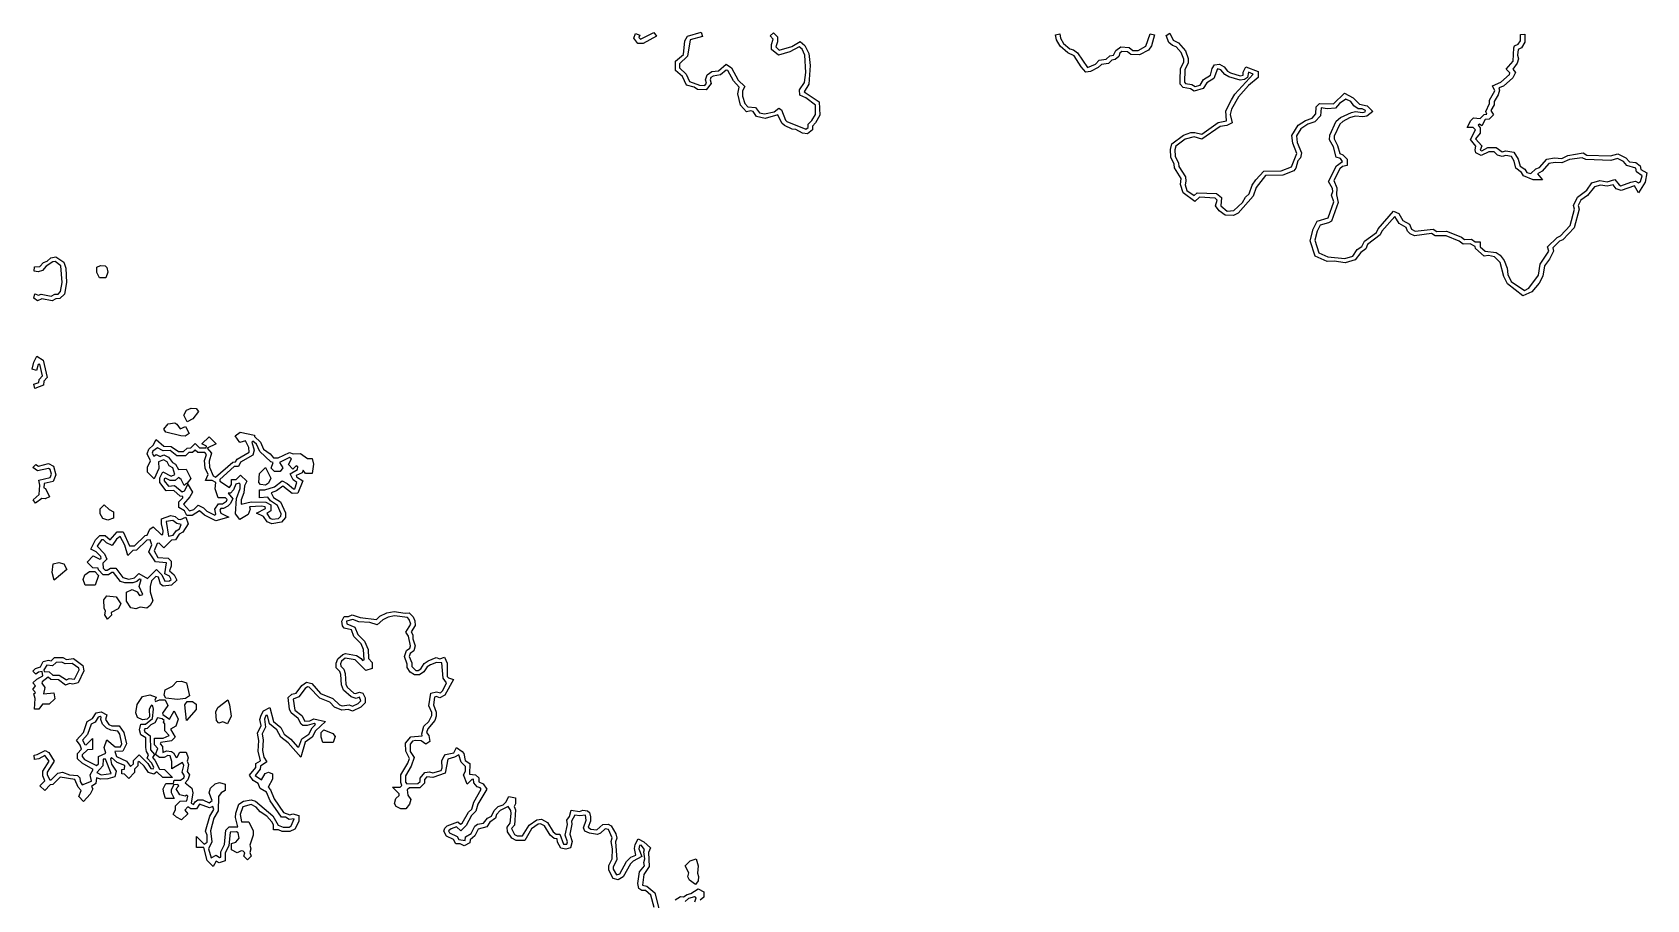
# Model space of a CAD drawing. Header units: metres. Extents: x 0 to 221, y 0 to 239.
# Drawn here: x -0.3 to 221, y 120.4 to 239.3 of the extents above; entities that cross this region are included whole.
import ezdxf

# ---------------------------------------------------------------- set-up
doc = ezdxf.new("R2010")
doc.units = ezdxf.units.M
doc.layers.add('contours', color=7, linetype='Continuous')

msp = doc.modelspace()

# ---------------------------------------------------------------- linework, layer by layer
at = {"layer": 'contours'}
for points in [[(82.13, 238.47), (82.39, 239.11), (82.95, 238.89), (82.84, 238.57), (83.06, 238.34), (84.91, 239.24), (85.27, 238.76), (83.44, 237.74), (82.72, 237.74), (82.13, 238.47)], [(87.84, 235.33), (88.96, 236.24), (89.16, 238.1), (89.49, 238.76), (91.39, 239.28), (91.58, 238.72), (89.85, 238.24), (89.52, 236), (88.41, 234.96), (88.42, 234.41), (89.34, 233.53), (89.77, 232.56), (91.16, 232.02), (91.86, 232), (92.09, 232.33), (91.96, 232.77), (92.18, 233.44), (92.83, 233.92), (93.74, 234.01), (94.8, 234.92), (95.55, 234.42), (96.47, 232.74), (97.35, 231.87), (97.04, 231.24), (97.04, 230.51), (97.37, 229.53), (97.78, 229.09), (98.82, 228.97), (99.38, 228.23), (100.05, 228.1), (101.36, 228.4), (102.04, 228.89), (102.4, 228.65), (102.92, 227.24), (103.13, 227.05), (105.74, 225.99), (106.02, 226.22), (106.03, 226.67), (106.54, 227.18), (107.03, 228.03), (107.04, 229.31), (105.72, 230.31), (104.92, 230.67), (104.87, 231.41), (105.54, 232.4), (105.72, 233.77), (105.57, 236.17), (105.23, 236.96), (104.82, 237.29), (103.55, 236.61), (101.98, 236.15), (101, 236.94), (101, 237.63), (101.24, 238.35), (100.85, 238.79), (101.27, 239.21), (101.84, 238.65), (101.84, 237.97), (101.6, 237.29), (102.05, 236.84), (103.78, 237.35), (104.94, 238), (105.59, 237.48), (106.13, 236.4), (106.32, 234.71), (106.15, 232.19), (105.5, 231.12), (107.54, 229.77), (107.63, 227.92), (107.06, 226.86), (106.65, 226.43), (106.63, 225.93), (105.94, 225.36), (105.28, 225.44), (104.34, 225.97), (103.85, 226.01), (102.81, 226.53), (102.44, 226.84), (101.89, 227.95), (100.13, 227.49), (98.94, 227.74), (98.52, 228.42), (98.18, 228.51), (97.59, 228.36), (96.78, 229.3), (96.39, 230.86), (96.58, 231.77), (95.82, 232.62), (95.05, 234.03), (94.82, 234.08), (94.02, 233.46), (93, 233.29), (92.72, 233.09), (92.6, 232.77), (92.77, 232.25), (92.07, 231.4), (90.88, 231.45), (90.41, 231.75), (89.36, 232.04), (88.82, 233.23), (87.85, 234.03), (87.84, 235.33)], [(139.93, 238.95), (140.52, 239.05), (140.62, 238.46), (141.05, 237.75), (141.88, 237.02), (142.38, 236.88), (142.96, 236.45), (144.3, 234.46), (145.42, 234.93), (145.94, 235.45), (146.88, 235.58), (147.38, 236.05), (147.89, 236.14), (148.21, 236.78), (148.87, 237.27), (150.03, 237.19), (150.53, 236.8), (151.26, 236.79), (152.3, 237.37), (152.93, 239.08), (153.51, 238.92), (153.07, 237.45), (152.66, 236.84), (151.45, 236.19), (150.28, 236.22), (149.8, 236.59), (149.04, 236.64), (148.75, 236.42), (148.62, 235.96), (148.12, 235.55), (147.65, 235.47), (147.18, 235), (146.25, 234.89), (145.78, 234.44), (144.74, 233.92), (144.1, 233.82), (143.43, 234.53), (142.49, 236.05), (141.64, 236.45), (140.58, 237.38), (140.05, 238.25), (139.93, 238.95)], [(155.09, 238.83), (155.59, 239.17), (156.05, 238.19), (156.78, 237.83), (157.73, 236.74), (158.12, 235.71), (158.12, 235.1), (157.68, 234.15), (157.61, 232.47), (157.77, 232.26), (158.63, 232.11), (159.09, 231.84), (159.75, 232.05), (160.23, 232.8), (161.18, 233.4), (161.39, 234.32), (161.72, 234.81), (162.42, 234.9), (163.06, 234.55), (163.52, 233.97), (163.9, 233.74), (165.24, 233.32), (165.63, 233.43), (165.66, 233.8), (166.04, 234.56), (167.7, 233.92), (167.7, 233.08), (166.4, 232), (165.01, 230.45), (164.05, 228.77), (163.86, 228.04), (164.15, 226.87), (163.41, 226.49), (162.52, 226.36), (159.99, 224.63), (158.95, 224.94), (157.69, 224.62), (156.43, 223.7), (156.28, 223.16), (156.33, 222.32), (156.8, 221.36), (156.83, 220.88), (157.73, 219.46), (157.81, 218.87), (157.7, 218.38), (157.95, 217.62), (158.94, 216.92), (159.37, 217.27), (161.99, 217.18), (162.67, 216.63), (162.58, 215.51), (163.48, 214.78), (164.38, 214.84), (165.54, 215.97), (165.96, 216.68), (166.48, 217.13), (166.89, 218.32), (167.39, 219.06), (168.47, 220.24), (170.87, 220.28), (172.27, 220.85), (173, 222.66), (172.46, 224.09), (172.3, 225.16), (173.21, 226.55), (174.19, 227.19), (175.1, 227.53), (175.62, 228.09), (175.67, 229.07), (176.12, 229.52), (178.01, 229.46), (179.54, 230.95), (180.74, 230.31), (181.59, 229.42), (182.64, 229.2), (183.41, 228.44), (182.61, 227.8), (182.03, 227.68), (181.01, 227.79), (180.23, 227.57), (179.29, 227.08), (178.88, 226.69), (178.13, 225.07), (178.11, 224.69), (178.6, 223.78), (178.88, 222.68), (179.29, 222.5), (179.91, 221.88), (179.91, 221.04), (179.26, 220.88), (178.88, 220.59), (178.06, 218.98), (178.47, 217.99), (178.43, 216.99), (178.69, 215.97), (177.75, 213.42), (177.34, 213.16), (176.21, 212.85), (175.81, 212.05), (175.49, 210.8), (176.04, 209.08), (177.27, 208.49), (179.57, 208.28), (180.68, 208.6), (181.29, 209.51), (181.92, 209.95), (182.28, 210.65), (183.93, 211.86), (184.14, 212.34), (186.25, 214.77), (186.99, 214.43), (187.51, 213.5), (188.43, 212.97), (188.72, 212.32), (189.24, 212.01), (191.67, 212.32), (192.17, 212), (193.53, 212.01), (194.09, 211.82), (195.56, 211.2), (195.99, 210.87), (196.95, 210.95), (197.45, 210.57), (198.11, 210.56), (198.13, 209.9), (198.82, 209.27), (200.32, 209.11), (200.89, 208.73), (201.44, 208), (201.81, 206.98), (201.92, 206.09), (202.39, 205.15), (204.19, 203.88), (204.82, 204.2), (206.11, 206), (206.36, 207.49), (207.53, 209.3), (207.37, 209.86), (208.66, 211.16), (209.16, 211.38), (210.47, 212.82), (211.05, 215.03), (210.9, 215.55), (211.46, 216.69), (212.73, 217.63), (213.43, 218.67), (214.54, 218.95), (215.55, 218.8), (216.59, 219.12), (217.16, 218.36), (217.42, 218.26), (218.8, 218.75), (219.42, 218.88), (219.85, 218.64), (220.09, 218.84), (220.31, 219.6), (219.57, 220.15), (219.45, 220.67), (218.23, 221.02), (217.77, 221.58), (216.96, 221.98), (216.02, 221.72), (212.59, 221.87), (212.1, 222.1), (210.38, 221.84), (209.33, 221.38), (208.4, 221.46), (207.54, 221.31), (206.62, 220.27), (205.97, 219.9), (206.68, 219.06), (205.39, 219.06), (204.05, 219.62), (203.81, 220.09), (203.04, 220.65), (202.8, 221.63), (202.43, 222.26), (201.65, 222.4), (201.16, 222.24), (200.52, 222.45), (200.03, 222.89), (199.34, 222.89), (198.27, 222.39), (197.55, 222.75), (197.44, 223.19), (197.54, 223.69), (196.81, 224.58), (197.5, 225.93), (197.19, 226.24), (196.37, 226.25), (196.84, 227.2), (197.21, 227.57), (198.13, 227.47), (198.67, 228), (199.06, 228.07), (198.92, 228.42), (199.42, 229.51), (199.43, 229.99), (200.12, 231.26), (199.8, 231.95), (200.96, 232.44), (202.14, 233.49), (202.18, 233.73), (201.7, 234.21), (202.65, 235.31), (202.74, 237.15), (202.84, 237.43), (203.33, 237.64), (203.66, 238.13), (203.64, 238.97), (204.24, 239.03), (204.26, 237.94), (203.78, 237.17), (203.32, 236.92), (203.26, 236.16), (203.39, 235.64), (203.19, 235.04), (202.61, 234.23), (202.96, 233.79), (202.59, 233.05), (201.35, 231.91), (200.68, 231.69), (200.76, 231.37), (200.6, 230.73), (200.04, 229.82), (200.03, 229.33), (199.6, 228.56), (199.95, 227.95), (199.36, 227.36), (198.82, 227.35), (198.36, 226.46), (198.02, 226.67), (197.85, 226.57), (198.11, 226.19), (198.11, 225.46), (197.51, 224.7), (198.36, 223.71), (198.11, 223.15), (198.37, 223.06), (199.16, 223.49), (200.33, 223.49), (201.13, 222.88), (201.63, 223.03), (202.76, 222.84), (203.35, 221.88), (203.62, 220.92), (204.26, 220.54), (204.53, 220.05), (205.08, 219.94), (205.78, 220.58), (206.24, 220.77), (207.27, 221.89), (208.31, 222.06), (209.3, 222), (210.16, 222.4), (212.23, 222.75), (212.74, 222.46), (215.98, 222.34), (216.99, 222.64), (218.1, 222.09), (218.61, 221.53), (219.47, 221.45), (220.04, 220.96), (220.16, 220.47), (220.95, 220.03), (220.76, 218.76), (219.84, 217.26), (219.27, 218.23), (217.47, 217.6), (216.77, 217.84), (216.36, 218.38), (215.53, 218.18), (214.6, 218.34), (213.78, 218.11), (212.85, 216.9), (211.94, 216.29), (211.57, 215.56), (211.7, 215.05), (211.01, 212.5), (209.48, 210.85), (208.99, 210.64), (208.09, 209.73), (208.19, 209.28), (207.64, 208.17), (206.94, 207.29), (206.73, 205.87), (206.2, 204.92), (205.19, 203.7), (203.99, 203.18), (201.86, 204.83), (201.36, 205.83), (200.88, 207.73), (200.1, 208.53), (199.27, 208.68), (198.68, 208.61), (197.51, 209.66), (197.45, 209.93), (196.78, 210.31), (195.8, 210.24), (195.27, 210.66), (193.49, 211.38), (191.97, 211.4), (191.45, 211.72), (189.12, 211.4), (188.54, 211.65), (188.17, 212.02), (188, 212.51), (187.04, 213.09), (186.43, 214.02), (184.67, 212.04), (184.44, 211.53), (182.68, 210.19), (182.46, 209.61), (181.77, 209.1), (181.02, 208.09), (179.64, 207.68), (178.12, 207.9), (177.15, 207.87), (175.52, 208.59), (174.84, 210.72), (175.26, 212.29), (175.81, 213.39), (177.28, 213.86), (178.06, 216.06), (177.74, 216.94), (177.92, 217.45), (177.88, 217.86), (177.36, 218.85), (178.42, 221), (179.26, 221.59), (178.97, 221.97), (178.41, 222.16), (178.04, 223.57), (177.48, 224.56), (177.53, 225.17), (178.41, 227.1), (178.97, 227.61), (180.49, 228.27), (181.05, 228.41), (181.99, 228.29), (182.37, 228.37), (182.41, 228.58), (181.96, 228.8), (181.43, 228.8), (180.83, 229.2), (180.41, 229.79), (179.71, 230.1), (178.87, 229.52), (178.32, 228.9), (177.17, 228.8), (176.36, 228.91), (176.23, 227.85), (175.48, 227), (174.5, 226.67), (173.56, 226.05), (172.96, 225.1), (173.06, 224.19), (173.63, 222.75), (173.5, 222.1), (173.15, 221.68), (172.88, 220.65), (172.6, 220.3), (171.08, 219.69), (168.7, 219.67), (167.43, 218.01), (167, 216.81), (164.96, 214.5), (164.35, 214.18), (163.19, 214.21), (162.36, 214.82), (161.88, 215.49), (162.07, 216.29), (161.81, 216.55), (159.65, 216.67), (159.05, 216.1), (157.45, 217.27), (157.08, 218.41), (157.15, 219.26), (156.23, 220.71), (156.2, 221.21), (155.75, 222.17), (155.68, 223.24), (155.88, 224), (157.46, 225.18), (158.48, 225.53), (159.05, 225.55), (159.99, 225.3), (162.22, 226.92), (163.38, 227.16), (163.26, 228.53), (164.06, 230.02), (164.52, 230.8), (167.03, 233.53), (166.38, 233.82), (166.26, 233.09), (165.83, 232.81), (165.23, 232.71), (163.69, 233.16), (163.13, 233.5), (162.6, 234.12), (162.12, 234.26), (161.63, 232.96), (160.68, 232.36), (160.18, 231.58), (158.95, 231.2), (158.44, 231.52), (157.41, 231.74), (157.02, 232.18), (157.01, 232.78), (157.07, 234.26), (157.51, 235.23), (157.51, 235.58), (157.16, 236.5), (156.47, 237.29), (155.99, 237.46), (155.48, 237.88), (155.09, 238.83)], [(-0.06, 202.84), (0.07, 203.42), (0.55, 203.24), (0.92, 203.39), (2.29, 203.1), (2.79, 203.38), (3.24, 203.4), (3.56, 203.74), (3.79, 204.99), (3.65, 207.28), (2.85, 207.86), (2.55, 207.83), (1.63, 207.23), (1.13, 206.65), (0.5, 206.47), (-0.04, 206.54), (0.04, 207.14), (0.77, 207.17), (1.26, 207.73), (1.77, 207.94), (2.25, 208.38), (2.94, 208.53), (4.05, 207.8), (4.32, 206.95), (4.41, 204.99), (4.11, 203.41), (3.48, 202.78), (2.96, 202.77), (2.46, 202.48), (1.02, 202.76), (0.42, 202.47), (-0.06, 202.84)], [(8.56, 206.36), (8.56, 207.11), (9.05, 207.31), (9.72, 207.27), (9.92, 207.05), (10.05, 206.41), (9.8, 205.65), (8.91, 205.65), (8.56, 206.36)], [(-0.28, 193.12), (-0.05, 194.07), (0.36, 194.89), (1.2, 194.34), (1.76, 191.96), (1.28, 191.47), (1.26, 190.92), (0.07, 190.45), (-0.07, 191.04), (0.61, 191.27), (0.66, 191.71), (1.1, 192.22), (0.73, 193.81), (0.51, 193.75), (0.28, 192.93), (-0.28, 193.12)], [(20.5, 186.79), (20.86, 187.51), (21.51, 187.77), (22.19, 187.72), (22.5, 187.3), (21.73, 186.31), (20.94, 185.91), (20.5, 186.79)], [(20.89, 173.08), (20.57, 173.7), (19.82, 174.16), (19.82, 174.94), (20.35, 175.48), (20.34, 175.66), (19.99, 175.72), (19.11, 176.5), (18.04, 176.44), (17.18, 177.57), (17.18, 178.24), (17.59, 179.05), (18.76, 178.47), (19.24, 178.68), (18.97, 179.6), (18.46, 179.86), (18.18, 180.41), (17.7, 180.69), (16.99, 180.43), (17.06, 179.52), (16.42, 178.1), (15.51, 179.01), (15.51, 179.68), (15.93, 180.57), (15.48, 181.5), (15.7, 182.17), (16.29, 182.7), (16.68, 183.47), (17.72, 182.58), (18.77, 182.53), (19.77, 181.84), (20.42, 181.83), (20.95, 182.3), (21.45, 182.33), (22.03, 182.91), (22.64, 182.32), (23.55, 182.32), (23.58, 182.56), (22.96, 182.88), (23.95, 183.86), (24.93, 182.88), (23.68, 182.28), (24.28, 181.62), (23.94, 180.53), (24.01, 179.69), (24.52, 178.49), (24.81, 178.33), (27.18, 180.39), (27.57, 180.41), (27.79, 180.77), (29.43, 181.73), (29.41, 182.4), (28.94, 183.31), (28.16, 183.05), (27.53, 183.99), (28.2, 184.49), (30.18, 184.06), (30.18, 183.87), (31, 183.11), (31.4, 182.16), (32.31, 181.51), (32.75, 180.95), (33.43, 180.95), (34.95, 181.69), (35.48, 181.51), (36.48, 181.55), (37.41, 180.88), (38.08, 180.87), (38.23, 180.11), (38.08, 178.83), (37.17, 178.83), (36.84, 179.29), (36.7, 178.91), (35.89, 178.56), (35.94, 178.36), (36.79, 177.8), (36.11, 176.13), (35.35, 176.09), (34.04, 177.08), (33.18, 176.46), (32.44, 176.17), (32.79, 175.52), (33.73, 174.93), (34.43, 173.45), (34.4, 172.81), (33.85, 172.17), (32.55, 171.93), (31.89, 172.18), (31.4, 172.91), (30.46, 173.38), (31.69, 174.03), (31.64, 174.23), (31.11, 174.36), (29.5, 174.25), (29.56, 173.94), (29.31, 173.2), (28.18, 172.53), (27.56, 173.28), (27.72, 175.37), (28.2, 176.76), (28.2, 177.36), (28.07, 177.48), (27.63, 177.34), (27.31, 176.56), (26.88, 176.13), (26.57, 176.11), (27.19, 175.36), (26.83, 174.64), (26.52, 174.33), (25.93, 174.04), (25.57, 174.03), (25.4, 173.81), (25.56, 173.4), (26.65, 172.85), (24.86, 172.35), (23.31, 173.12), (22.61, 173.7), (21.62, 173.08), (20.89, 173.08)], [(17.75, 184.88), (18.35, 185.61), (19.23, 185.74), (19.52, 185.59), (19.99, 184.96), (20.73, 185.28), (21.22, 184.3), (20.67, 183.93), (20.07, 183.98), (18, 184.47), (17.75, 184.88)], [(16.7, 181.41), (17.23, 181.16), (17.72, 181.38), (18.38, 181.05), (18.91, 180.31), (19.36, 180.08), (19.77, 179.35), (20.78, 179.43), (21.44, 178.11), (20.95, 177.51), (21.65, 176.26), (21.32, 175.6), (20.42, 174.6), (21.27, 173.71), (21.85, 173.87), (22.45, 174.47), (23.17, 174.11), (23.64, 173.64), (24.74, 173.12), (24.86, 173.26), (24.75, 173.93), (25.22, 174.64), (25.8, 174.65), (26.34, 175.01), (26.42, 175.25), (26.21, 175.47), (25.17, 175.48), (24.76, 176.71), (24.89, 177.6), (24.35, 177.87), (23.46, 177.87), (23.83, 178.66), (23.41, 179.54), (23.32, 180.6), (23.6, 181.4), (23.37, 181.68), (22.39, 181.7), (22.02, 182), (21.68, 181.7), (21.19, 181.69), (20.72, 181.23), (19.51, 181.23), (18.59, 181.95), (17.67, 181.93), (16.87, 182.35), (16.25, 181.87), (16.15, 181.59), (16.36, 181.18), (16.7, 181.41)], [(25.4, 178), (25.41, 177.78), (26.75, 176.91), (27, 177.29), (27, 177.99), (27.66, 178.01), (28.26, 178.6), (29.1, 177.75), (28.8, 177.15), (28.71, 176.18), (28.32, 175.23), (28.34, 174.6), (29.7, 174.95), (31.7, 174.87), (32.39, 174.53), (32.39, 173.68), (31.88, 173.34), (32.27, 172.7), (32.59, 172.56), (33.46, 172.66), (33.79, 172.96), (33.82, 173.3), (33.34, 174.43), (32.35, 175.08), (32, 175.57), (30.83, 175.48), (30.83, 176.56), (31.57, 176.56), (32.91, 177.01), (33.98, 177.8), (34.66, 177.46), (35.5, 176.72), (35.71, 176.72), (35.96, 177.58), (35.45, 177.97), (35.06, 178.75), (36.06, 179.35), (36.1, 179.75), (35.88, 179.85), (35.44, 179.42), (34.84, 180.03), (35.23, 180.83), (34.95, 181.03), (33.59, 180.33), (34.05, 179.61), (33.69, 179.07), (32.92, 179.07), (32.44, 179.55), (32.72, 180.31), (32.42, 180.42), (30.88, 181.83), (30.46, 182.83), (29.94, 183.26), (29.81, 183.09), (30.12, 182), (29.96, 181.34), (28.27, 180.37), (27.96, 179.79), (27.4, 179.76), (25.4, 178)], [(-0.21, 179.64), (0.21, 180.06), (0.58, 179.8), (1.94, 180.17), (2.63, 179.83), (2.94, 178.62), (2.59, 177.74), (1.35, 177.44), (1.32, 176.85), (1.52, 176.76), (2.08, 175.64), (1.47, 175.34), (1.03, 175.41), (0.17, 174.73), (-0.17, 175.23), (0.65, 175.92), (0.76, 177.22), (0.6, 177.89), (2.15, 178.28), (2.33, 178.72), (2.17, 179.35), (1.93, 179.51), (0.42, 179.18), (-0.21, 179.64)], [(30.74, 177.59), (30.86, 178.8), (31.69, 179.64), (32.42, 178.17), (32.08, 177.49), (31.69, 177.23), (30.98, 177.29), (30.74, 177.59)], [(18.61, 177.87), (17.97, 178.19), (17.79, 178.09), (17.8, 177.81), (18.36, 177.06), (19.22, 177.18), (20.27, 176.32), (20.58, 176.43), (21.01, 177.29), (20.84, 177.48), (20.51, 177.19), (20.11, 177.99), (19.77, 178.25), (19.28, 177.87), (18.61, 177.87)], [(7.24, 166.68), (8.08, 167.52), (8.97, 167.08), (9.17, 167.19), (9.09, 167.46), (8.45, 168.1), (7.74, 168.46), (8.37, 169.73), (8.98, 170.33), (9.7, 170.33), (10.4, 169.74), (11.37, 170.81), (12.16, 170.81), (13.05, 168.89), (13.73, 168.9), (15.2, 170.33), (15.46, 170.37), (15.81, 171.19), (16.28, 171.51), (17.38, 170.44), (17.59, 170.45), (17.66, 170.96), (17.42, 171.9), (17.42, 172.61), (18.68, 173.05), (19.3, 172.94), (19.72, 172.57), (20.04, 172.5), (20.77, 172.85), (21.09, 171.9), (20.34, 170.76), (19.84, 170.51), (19.32, 169.73), (18.78, 169.7), (17.72, 168.65), (17.09, 169.28), (16.83, 169.23), (16.44, 168.23), (16.93, 167.32), (18.34, 167.2), (18.74, 166.8), (18.74, 166.13), (18.51, 165.47), (19.17, 164.94), (19.52, 164.22), (18.8, 163.5), (17.66, 163.36), (17.29, 163.64), (16.99, 164.59), (16.66, 164.71), (16.07, 164.11), (15.87, 163.35), (15.88, 162.58), (16.24, 161.37), (15.87, 160.72), (15.39, 160.36), (14.48, 160.52), (13.92, 160.25), (13.23, 160.43), (12.63, 161.32), (12.63, 162.55), (13.41, 162.94), (14.11, 162.59), (14.4, 162.1), (14.86, 162.24), (14.37, 163.32), (14.62, 164.3), (14.4, 164.35), (14.05, 164.02), (13.48, 163.83), (12.38, 163.83), (11.81, 164.02), (10.86, 165.24), (10.62, 165.25), (10.15, 164.94), (9.45, 164.94), (8.8, 165.6), (8.75, 165.86), (8.02, 165.9), (7.24, 166.68)], [(9.04, 173.31), (9.04, 173.99), (9.58, 174.53), (10.23, 173.88), (10.84, 173.57), (10.84, 172.69), (10.06, 172.43), (9.37, 172.66), (9.04, 173.31)], [(18.08, 172.26), (18.39, 170.24), (19.01, 170.36), (19.43, 170.98), (19.9, 171.23), (20.12, 171.84), (19.52, 171.98), (18.97, 172.39), (18.08, 172.26)], [(8.61, 168.85), (9.59, 167.81), (9.94, 167.1), (9.4, 166.52), (9.41, 165.86), (9.71, 165.55), (9.98, 165.55), (10.45, 165.86), (11.17, 165.86), (12.12, 164.56), (12.94, 164.35), (13.72, 164.54), (14.31, 165.13), (15.49, 164.42), (16.76, 165.66), (17.49, 164.94), (17.86, 164.08), (18.54, 164.11), (18.75, 164.31), (18.51, 164.75), (17.9, 165.06), (18.11, 166.59), (16.61, 166.7), (15.68, 168.06), (16.12, 169.05), (15.86, 169.72), (15.43, 169.7), (14.01, 168.29), (13.51, 168.27), (12.8, 167.56), (12.4, 168.98), (11.74, 170.2), (11.25, 169.84), (10.64, 168.93), (9.88, 169.3), (9.46, 169.71), (9.22, 169.71), (8.61, 168.85)], [(2.44, 165.24), (2.57, 166.43), (3.35, 166.63), (4.04, 166.46), (4.44, 165.66), (2.71, 164.18), (2.44, 165.24)], [(6.71, 164.28), (6.93, 164.95), (7.57, 165.38), (8.27, 165.38), (8.8, 164.85), (8.35, 163.5), (6.97, 163.5), (6.71, 164.28)], [(9.52, 161.51), (9.91, 162.03), (11.19, 161.92), (11.84, 160.95), (11.49, 160.26), (10.53, 159.75), (10.56, 159.41), (10, 158.85), (9.65, 159.44), (9.74, 159.94), (9.57, 160.38), (9.52, 161.51)], [(-0.21, 149.22), (0.15, 149.7), (-0.21, 150.13), (0.32, 150.65), (1.14, 151.11), (1.05, 151.68), (0.55, 151.61), (0.21, 151.3), (-0.21, 151.72), (0.15, 152.08), (0.85, 152.3), (1.2, 153.04), (1.92, 153.22), (2.31, 153.15), (2.77, 153.59), (3.88, 153.58), (4.4, 153.33), (5.35, 153.45), (6.66, 152.51), (6.78, 151.78), (5.98, 150.14), (5.27, 149.96), (4.82, 150.06), (4.25, 149.79), (3.31, 150.56), (2.27, 150.57), (1.89, 150.89), (1.07, 150.26), (1.04, 150.09), (1.45, 149.48), (1.23, 148.6), (2.65, 148.78), (2.79, 147.93), (2.02, 147.22), (1.13, 147.2), (0.6, 146.5), (0, 146.5), (0.11, 147.97), (-0.09, 148.6), (0.15, 148.81), (-0.21, 149.22)], [(1.3, 151.91), (1.35, 151.66), (2.04, 151.65), (2.55, 151.17), (3.42, 151.17), (4.4, 150.55), (4.75, 150.71), (5.49, 150.65), (6.15, 151.89), (6.08, 152.12), (5.2, 152.78), (4.24, 152.73), (3.77, 152.95), (2.97, 152.92), (2.49, 152.46), (1.72, 152.55), (1.3, 151.91)], [(18.01, 148.03), (17.81, 148.43), (17.93, 149.16), (18.94, 149.67), (19.53, 150.33), (20.15, 150.38), (20.85, 150.15), (21.24, 148.35), (20.72, 147.96), (19.62, 147.86), (18.01, 148.03)], [(20.61, 147.12), (20.92, 147.58), (21.65, 147.58), (22.17, 147.19), (22.17, 146.47), (20.87, 144.98), (20.61, 147.12)], [(24.85, 146.15), (25.14, 146.74), (26.49, 147.82), (26.75, 147.12), (26.97, 145.58), (26.45, 144.5), (25.84, 144.79), (25.3, 144.62), (24.95, 144.98), (24.85, 146.15)], [(6.6, 142.27), (6.92, 141.66), (7.09, 141.63), (7.96, 142.5), (7.96, 140.99), (7.29, 140.97), (6.56, 140.24), (6.53, 140.03), (6.89, 139.62), (8.5, 138.78), (8.8, 139.05), (8.8, 140.04), (9.81, 140.49), (9.58, 141.29), (9.93, 142.33), (11.08, 141.36), (11.79, 141.36), (11.97, 141.76), (11.69, 143.09), (11.43, 143.52), (10.47, 143.63), (9.88, 143.92), (9.32, 144.48), (9.1, 145.12), (9.17, 145.41), (9.02, 145.52), (8.74, 145.43), (8.33, 144.72), (7.79, 144.46), (7.26, 143.07), (6.6, 142.27)], [(39.29, 143.33), (39.67, 143.71), (40.92, 143.2), (41.2, 142.77), (40.93, 141.95), (39.54, 141.95), (39.29, 142.68), (39.29, 143.33)], [(9.4, 138.77), (8.58, 137.83), (9.15, 137.54), (10.52, 137.72), (9.77, 139.66), (9.43, 139.66), (9.4, 138.77)], [(89.18, 125.05), (89.88, 125.75), (90.69, 126.02), (90.98, 125.04), (90.89, 124.06), (91, 123.6), (90.98, 122.98), (90.59, 122.51), (89.8, 123.08), (89.56, 123.55), (89.71, 124.1), (89.18, 125.05)]]:
    msp.add_lwpolyline(points, close=True, dxfattribs=at)
for points in [[(84.92, 119.35), (84.48, 121.04), (83.75, 121.66), (83.25, 121.67), (82.82, 121.96), (82.71, 122.64), (82.93, 124.22), (83.59, 125.06), (83.51, 125.5), (83.67, 126.02), (83.5, 126.96), (83.63, 127.31), (83.14, 127.86), (82.93, 127.82), (82.85, 127.39), (83.25, 126.34), (82.06, 125.7), (81.7, 125.34), (80.7, 123.53), (80.02, 123.13), (79.3, 123.31), (78.73, 124.46), (78.73, 125.1), (79.2, 126.01), (79.21, 127.38), (79.04, 128.38), (79.19, 128.9), (78.68, 130.04), (78.24, 130.14), (77.59, 129.54), (77.16, 129.35), (76.06, 129.51), (75.45, 129.81), (75.24, 130.24), (75.61, 131.31), (75.52, 131.98), (74.74, 131.88), (74.06, 132), (73.61, 131.18), (73.66, 130.75), (73.36, 129.41), (73.68, 128.38), (73.48, 127.5), (72.81, 127.34), (72.14, 127.45), (71.68, 128.28), (71.63, 128.73), (71.24, 128.78), (70.68, 129.26), (69.89, 130.52), (69.38, 130.82), (69.06, 130.77), (68.14, 130.1), (67.21, 128.54), (66.03, 128.54), (65.41, 128.85), (64.85, 129.69), (64.77, 130.33), (65.2, 130.91), (65.32, 132.24), (65.31, 132.62), (64.94, 133.18), (63.84, 132.62), (63.35, 132.09), (63.2, 131.56), (62.42, 131.04), (62, 130.4), (60.83, 130.07), (60.36, 129.14), (59.71, 128.63), (59.69, 128.18), (58.91, 127.79), (58.37, 128.05), (57.77, 128.06), (57.46, 128.65), (56.46, 129.1), (56.12, 129.8), (56.25, 130.2), (56.58, 130.52), (58.03, 131.1), (58.39, 130.77), (58.62, 130.89), (59.49, 132.4), (59.95, 132.83), (60.22, 133.76), (61.24, 135.55), (61.1, 135.76), (60.66, 135.88), (60.23, 136.41), (60.17, 136.91), (59.96, 136.89), (59.31, 136.24), (58.83, 137.5), (59.09, 138.02), (59.08, 138.66), (58.48, 139.24), (58.15, 140.28), (57.58, 139.93), (56.64, 139.69), (56.28, 137.73), (54.62, 137.14), (53.77, 137.26), (53.47, 136.89), (53.46, 136.38), (52.81, 135.72), (51.41, 135.72), (51.11, 135.46), (51.19, 134.74), (51.57, 134.16), (51.4, 133.5), (50.92, 132.85), (50.22, 132.85), (49.59, 133.17), (49.37, 133.6), (49.54, 134.26), (49.97, 134.69), (49.99, 134.91), (49.09, 135.84), (50.13, 135.85), (50.37, 136.07), (50.22, 136.46), (50.21, 137.54), (51.18, 139.14), (51.39, 139.77), (50.89, 140.77), (50.88, 141.85), (51.6, 142.71), (53.16, 142.87), (53.08, 143.15), (53.39, 144.17), (54.06, 144.85), (54.46, 145.64), (54.45, 146.06), (54.05, 146.99), (54.35, 148.72), (55.12, 148.91), (55.67, 148.75), (55.99, 149.08), (56.49, 150.12), (56, 150.75), (55.86, 152.86), (55.09, 152.93), (54.27, 152.61), (53.83, 152.31), (53.39, 151.62), (52.78, 151.21), (52.11, 151.21), (51.51, 151.61), (51.11, 152.21), (51.1, 152.69), (50.72, 153.76), (51.01, 154.54), (51.46, 154.88), (51.56, 155.19), (51.26, 156.53), (50.9, 157.08), (51.58, 158.17), (51.38, 158.83), (51.14, 159.07), (49.36, 159.3), (48.48, 159.13), (47.74, 158.77), (46.97, 158.06), (45.97, 158.39), (44.46, 158.48), (43.63, 158.82), (42.79, 158.57), (42.84, 158.21), (43.92, 157.77), (44.35, 156.76), (45.26, 155.84), (45.73, 154.72), (45.77, 153.45), (46.28, 152.91), (46.28, 152.09), (45.42, 151.81), (43.97, 153.28), (42.59, 153.49), (42.11, 153.12), (41.97, 152.75), (41.99, 152.42), (42.41, 151.99), (42.6, 151.42), (42.69, 149.96), (42.86, 149.53), (43.78, 148.73), (44.03, 148.67), (44.54, 148.87), (45, 148.72), (45.32, 148.07), (45.32, 147.39), (44.72, 146.79), (43.59, 146.23), (43.03, 146.49), (42.12, 146.37), (41.14, 146.79), (40.51, 147.47), (39.12, 148.01), (37.66, 149.52), (37.41, 149.57), (37.1, 149.34), (36.22, 148.23), (35.47, 147.91), (35.69, 146.39), (36.64, 145.64), (37.06, 144.88), (37.74, 144.93), (38.29, 145.21), (39.88, 144.83), (38.54, 143.57), (38.06, 142.68), (37.1, 142.02), (36.52, 139.95), (34.79, 141.9), (33.78, 142.68), (33.25, 143.7), (32.22, 144.49), (31.97, 145.63), (31.71, 145.66), (31.53, 145.15), (31.67, 144.07), (31.2, 143.16), (31.37, 142.27), (31.25, 140.85), (31.43, 139.96), (31.86, 139.31), (30.99, 138.72), (30.95, 138.29), (30.25, 137.42), (31.11, 136.82), (31.63, 137.7), (32.09, 137.88), (32.63, 137.66), (32.63, 136.91), (32.04, 135.83), (32.35, 135.47), (32.84, 134.24), (34.12, 132.35), (34.99, 132.06), (35.44, 132.19), (36.22, 131.93), (36.22, 131.14), (35.69, 130.06), (35.03, 129.74), (33.94, 129.74), (33.45, 129.97), (32.75, 129.98), (32.75, 130.68), (32.56, 131.06), (31.88, 131.85), (30.94, 132.43), (30.41, 133.11), (29.7, 133.46), (28.55, 133.14), (28.19, 132.07), (28.37, 131.08), (29.39, 131.06), (30, 129.86), (30, 129.25), (29.53, 127.87), (29.65, 127.4), (29.54, 126.9), (29.72, 126.36), (29.22, 125.86), (28.71, 126.36), (28.85, 126.81), (28.63, 127.08), (28.32, 127.1), (27.78, 126.83), (27, 127.22), (27, 128.12), (27.63, 128.28), (28.07, 128.86), (27.95, 129.58), (27.71, 129.73), (26.83, 129.65), (26.64, 127.81), (26.17, 126.85), (26.16, 125.75), (25.34, 125.48), (24.9, 125.69), (24.51, 124.98), (23.69, 125.8), (23.21, 127.54), (22.21, 127.58), (22.21, 129.08), (23.28, 128.03), (23.69, 128.3), (23.66, 129.24), (23.47, 129.8), (24.03, 131.84), (24.6, 132.76), (24.45, 133.17), (23.99, 132.98), (22.65, 133.49), (22.22, 132.85), (21.43, 132.85), (21.02, 133.13), (20.6, 132.67), (21.02, 132.19), (20.18, 131.35), (19.46, 131.71), (19.03, 132.13), (19.33, 132.74), (19.34, 133.27), (19.99, 133.93), (20.89, 133.96), (21.01, 134.6), (20.9, 134.73), (20.66, 134.62), (19.93, 134.8), (19.41, 135.58), (19.81, 136), (19.68, 136.2), (19.1, 136.17), (18.75, 135.48), (18.75, 135.12), (19.16, 134.29), (17.98, 134.29), (17.75, 134.99), (17.65, 135.59), (18.02, 136.32), (19.07, 136.34), (19.16, 136.8), (20.04, 136.81), (20.47, 137.12), (20.57, 137.39), (20.26, 137.9), (20.5, 138.81), (20.32, 139.2), (18.86, 138.34), (18.86, 139.34), (18.59, 140.12), (18.27, 140.17), (17.81, 139.88), (17.15, 139.88), (16.58, 140.29), (16.94, 141.12), (16.46, 141.65), (16.46, 142.55), (17.64, 142.55), (18.46, 142.91), (17.9, 143.56), (17.9, 144.49), (17.69, 144.73), (17.78, 144.95), (17.53, 145.19), (16.87, 145.35), (16.49, 144.65), (15.98, 144.39), (15.45, 143.87), (15.12, 143.84), (15.04, 143.67), (15.13, 143.41), (15.87, 142.85), (15.93, 140.94), (16.45, 140.33), (16.21, 139.9), (16.53, 139.55), (17.14, 138.32), (17.85, 138.24), (18.92, 137.16), (17.6, 137.16), (16.79, 137.93), (16.37, 137.6), (15.62, 137.84), (15.07, 138.73), (14.37, 139.37), (14.2, 139.23), (14.19, 138.77), (13.72, 138.29), (13.71, 137.82), (12.93, 137.04), (12.35, 137.61), (11.97, 137.64), (11.97, 138.24), (12.33, 138.29), (12.39, 138.78), (11.36, 139.22), (10.56, 139.89), (10.42, 139.73), (10.59, 138.99), (11.22, 138.01), (11.03, 137.24), (10.08, 136.97), (9.05, 136.91), (8.5, 137.09), (8.44, 136.34), (7.85, 135.93), (8.03, 135.6), (7.66, 134.86), (6.75, 133.88), (6.1, 134.53), (6.4, 135.39), (5.98, 135.85), (5.56, 136.88), (3.52, 137.18), (2.52, 136.2), (2.15, 136.17), (1.44, 135.36), (0.77, 136.02), (1.43, 136.69), (1.14, 137.39), (1.14, 138.01), (2.04, 139.4), (1.42, 140.17), (0.59, 139.71), (0.04, 139.63), (-0.04, 140.22), (0.37, 140.29), (1.46, 140.86), (1.97, 140.56), (2.73, 139.38), (1.74, 137.87), (1.75, 137.51), (2.11, 136.83), (2.3, 136.84), (3.2, 137.74), (3.86, 137.87), (4.8, 137.53), (5.89, 137.41), (6.23, 137.13), (6.28, 136.59), (6.54, 136.16), (7.81, 136.65), (7.65, 137.51), (8.07, 138.23), (6.53, 139.13), (5.93, 139.73), (5.93, 140.46), (6.46, 141.06), (6.28, 141.6), (5.78, 142.25), (6.72, 143.33), (7.23, 144.81), (7.97, 145.23), (8.47, 146.01), (9.14, 146.16), (9.95, 145.76), (9.75, 145.09), (10.22, 144.43), (10.62, 144.23), (11.64, 144.23), (12.26, 143.32), (12.61, 141.77), (12.13, 140.75), (11.03, 140.7), (11.26, 140.05), (12.63, 139.38), (13.18, 138.66), (13.57, 139.01), (13.59, 139.5), (14.37, 140.28), (15.57, 139.08), (15.97, 138.38), (16.26, 138.34), (16.36, 138.55), (16.05, 139.18), (15.44, 139.8), (15.65, 140.26), (15.36, 140.7), (15.26, 141.29), (15.26, 142.59), (14.59, 143), (14.42, 143.69), (14.61, 144.47), (15.21, 144.48), (16.17, 145.25), (16.34, 146.51), (16.24, 146.95), (16.06, 147.05), (15.91, 146.88), (15.75, 146.49), (15.8, 145.49), (15.47, 145.16), (14.8, 145.05), (14.13, 145.39), (13.91, 146.04), (14.1, 147.17), (14.82, 148.26), (15.83, 148.5), (16.7, 148.16), (16.5, 147.75), (16.6, 147.59), (17.17, 147.82), (17.91, 147.82), (18.3, 147.04), (17.58, 145.99), (17.62, 145.81), (18.5, 145.16), (19.16, 146.27), (19.72, 145.16), (19.38, 144.18), (18.65, 143.76), (19.28, 142.67), (18.8, 142.19), (17.33, 141.94), (17.22, 141.77), (17.54, 141.42), (17.59, 140.58), (18.13, 140.81), (18.78, 140.72), (19.08, 140.54), (19.41, 139.88), (19.58, 139.94), (19.93, 140.63), (20.81, 140.63), (21.07, 139.86), (20.93, 139.41), (21.1, 138.95), (20.95, 137.98), (21.25, 137.51), (21.02, 136.82), (20.67, 136.42), (21.59, 135.69), (21.7, 135.07), (21.51, 133.62), (21.83, 133.47), (22.04, 133.83), (22.42, 134.09), (23.08, 134.09), (23.95, 133.67), (24.35, 134.01), (23.95, 135.07), (24.16, 135.71), (24.76, 136.3), (25.38, 136.45), (26.16, 136.26), (26.16, 135.36), (25.59, 135.06), (25.25, 134.54), (25.21, 132.59), (24.58, 131.57), (24.12, 129.83), (24.33, 128.32), (23.88, 127.38), (24.22, 126.16), (24.91, 126.49), (25.36, 126.19), (25.55, 126.26), (25.56, 126.99), (26.04, 127.96), (26.24, 129.93), (26.71, 130.4), (27.9, 130.41), (27.57, 131.68), (27.6, 132.28), (28.01, 133.51), (28.65, 133.93), (29.7, 134.1), (30.31, 133.9), (32.69, 131.89), (33.4, 130.61), (34.08, 130.34), (34.92, 130.35), (35.21, 130.52), (35.59, 131.48), (34.93, 131.39), (34.4, 131.7), (33.87, 131.74), (32.3, 133.97), (31.81, 135.16), (30.93, 135.66), (30.68, 136.34), (29.97, 136.75), (29.49, 137.46), (30.34, 138.53), (30.35, 139.08), (30.98, 139.46), (30.65, 140.78), (30.76, 142.23), (30.59, 143.24), (31.07, 144.29), (30.9, 145.11), (31.06, 145.72), (31.4, 146.31), (32.26, 146.74), (32.76, 144.81), (33.78, 144.01), (34.24, 143.1), (35.15, 142.39), (36.04, 141.38), (36.22, 141.37), (36.65, 142.46), (37.62, 143.11), (38.09, 143.98), (38.51, 144.43), (38.33, 144.55), (37.38, 144.26), (36.77, 144.28), (36.56, 144.45), (36.16, 145.24), (35.19, 146.03), (34.98, 146.5), (34.76, 148.1), (35.3, 148.57), (35.87, 148.73), (36.67, 149.77), (37.29, 150.24), (38.01, 150.06), (39.21, 148.68), (40.9, 147.96), (41.81, 147.11), (42.18, 146.99), (43.16, 147.11), (43.61, 146.92), (44.36, 147.28), (44.72, 147.66), (44.57, 148.18), (44.11, 147.99), (43.42, 148.21), (42.38, 149.12), (42.09, 149.86), (42.01, 151.29), (41.88, 151.67), (41.37, 152.18), (41.37, 152.84), (41.57, 153.43), (42.26, 154.02), (42.63, 154.13), (44.15, 153.89), (44.78, 153.47), (44.95, 153.17), (45.18, 153.28), (45.11, 154.7), (44.78, 155.47), (43.79, 156.47), (43.44, 157.38), (42.46, 157.64), (42.24, 157.93), (42.12, 158.58), (42.44, 159.21), (43.03, 159.24), (43.57, 159.47), (44.64, 159.07), (46.88, 158.8), (47.34, 159.26), (48.28, 159.7), (49.31, 159.9), (50.8, 159.66), (51.36, 159.71), (51.89, 159.18), (52.14, 158.62), (52.19, 157.98), (51.62, 157.14), (51.87, 156.71), (51.87, 156.18), (52.2, 155.18), (51.98, 154.52), (51.49, 154.15), (51.35, 153.75), (51.71, 152.88), (51.73, 152.36), (52.26, 151.84), (52.59, 151.82), (52.94, 152.05), (53.44, 152.77), (53.98, 153.15), (55.06, 153.59), (55.57, 153.43), (56.19, 153.63), (56.58, 152.84), (56.56, 151), (56.73, 150.8), (57.42, 150.57), (56.25, 148.42), (55.56, 148.06), (55.05, 148.27), (54.83, 148.16), (54.68, 147.1), (55.06, 146.13), (55.06, 145.55), (54.87, 144.99), (53.9, 143.83), (53.73, 143.32), (54.08, 142.9), (54.21, 142.11), (53.64, 141.73), (53, 142.2), (52.24, 142.22), (51.83, 142.13), (51.49, 141.71), (51.52, 140.72), (52.05, 139.91), (51.65, 138.69), (50.86, 137.4), (50.86, 136.51), (51.04, 136.31), (52.54, 136.33), (52.85, 136.63), (52.86, 137.08), (53.52, 137.84), (54.15, 137.93), (54.59, 137.8), (55.75, 138.13), (55.9, 138.48), (55.85, 139.43), (56.13, 140.02), (56.36, 140.29), (57.47, 140.55), (57.84, 141.25), (58.64, 140.72), (58.84, 140.45), (59.04, 139.49), (59.69, 139.08), (59.64, 137.59), (60.47, 137.52), (60.9, 137.09), (60.89, 136.55), (61.49, 136.29), (61.99, 135.55), (60.77, 133.5), (60.5, 132.52), (59.92, 131.96), (59.17, 130.59), (58.43, 129.85), (57.86, 130.39), (57.13, 130.13), (56.77, 129.85), (56.89, 129.55), (57.94, 129.05), (58.17, 128.67), (59.02, 128.51), (59.09, 129.02), (59.86, 129.49), (60.36, 130.48), (60.74, 130.74), (61.57, 130.88), (62.09, 131.57), (62.65, 131.85), (62.99, 132.62), (63.54, 133.17), (64.25, 133.41), (64.61, 133.76), (65.04, 134.53), (65.92, 134.35), (65.92, 133.56), (65.73, 133.16), (65.92, 132.74), (65.79, 130.63), (65.4, 130.16), (65.81, 129.33), (66.16, 129.15), (66.9, 129.17), (67.81, 130.62), (68.86, 131.36), (69.51, 131.45), (70.3, 130.98), (71.1, 129.7), (71.51, 129.39), (72.03, 129.38), (72.5, 128.03), (72.98, 128), (73.07, 128.36), (72.73, 129.27), (73.05, 130.73), (72.97, 131.3), (73.32, 131.83), (73.56, 132.68), (74.69, 132.51), (75.16, 132.66), (75.81, 132.6), (76.07, 132.35), (76.21, 131.75), (76.21, 131.16), (75.89, 130.34), (76.24, 130.09), (77.1, 129.98), (77.91, 130.73), (78.62, 130.77), (79.05, 130.51), (79.7, 129.42), (79.82, 128.82), (79.66, 128.33), (79.81, 125.92), (79.33, 124.87), (79.34, 124.58), (79.77, 123.82), (80.23, 123.95), (81.16, 125.65), (81.74, 126.23), (82.41, 126.53), (82.24, 127.41), (82.33, 127.98), (82.73, 128.76), (83.54, 128.35), (84.44, 127.51), (84.14, 126.88), (84.26, 124.94), (83.51, 123.86), (83.36, 122.39), (83.91, 122.27), (85.05, 121.33), (85.58, 119.2)], [(87.83, 120.38), (88.54, 120.85), (88.96, 120.79), (89.45, 121.14), (89.97, 121.24), (90.97, 121.89), (91.74, 121.5), (91.76, 120.74), (91.23, 120.36)], [(90.49, 120.11), (90.67, 120.67), (90.48, 120.82), (89.66, 120.56), (89.19, 120.14)]]:
    msp.add_lwpolyline(points, dxfattribs=at)

doc.saveas('drawing.dxf')
